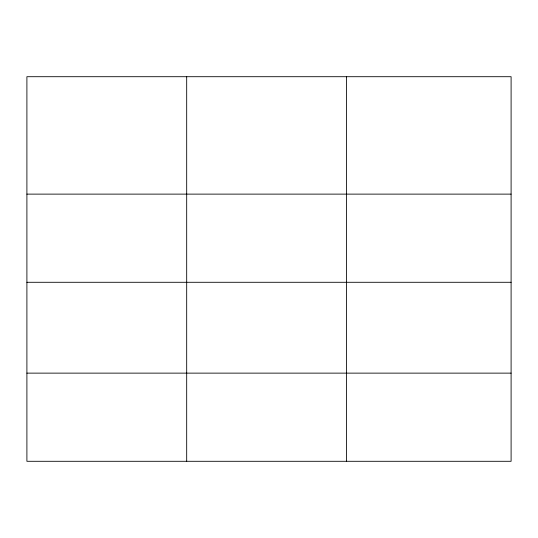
<?xml version="1.0" encoding="UTF-8"?>
<svg xmlns="http://www.w3.org/2000/svg" width="538" height="538" viewBox="0 0 538 538"><rect width="100%" height="100%" fill="white"/><g stroke="black" fill="none" stroke-linecap="round" stroke-linejoin="round"><path stroke-width="0.81" d="M511.1 282.289L511.1 76.705L26.9 76.705L26.9 461.295L511.1 461.295L511.1 282.289L26.9 282.289M26.9 194.124L511.1 194.124M26.9 373.13L511.1 373.13M346.472 76.705L346.472 461.295M186.686 76.705L186.686 461.295"/></g></svg>
